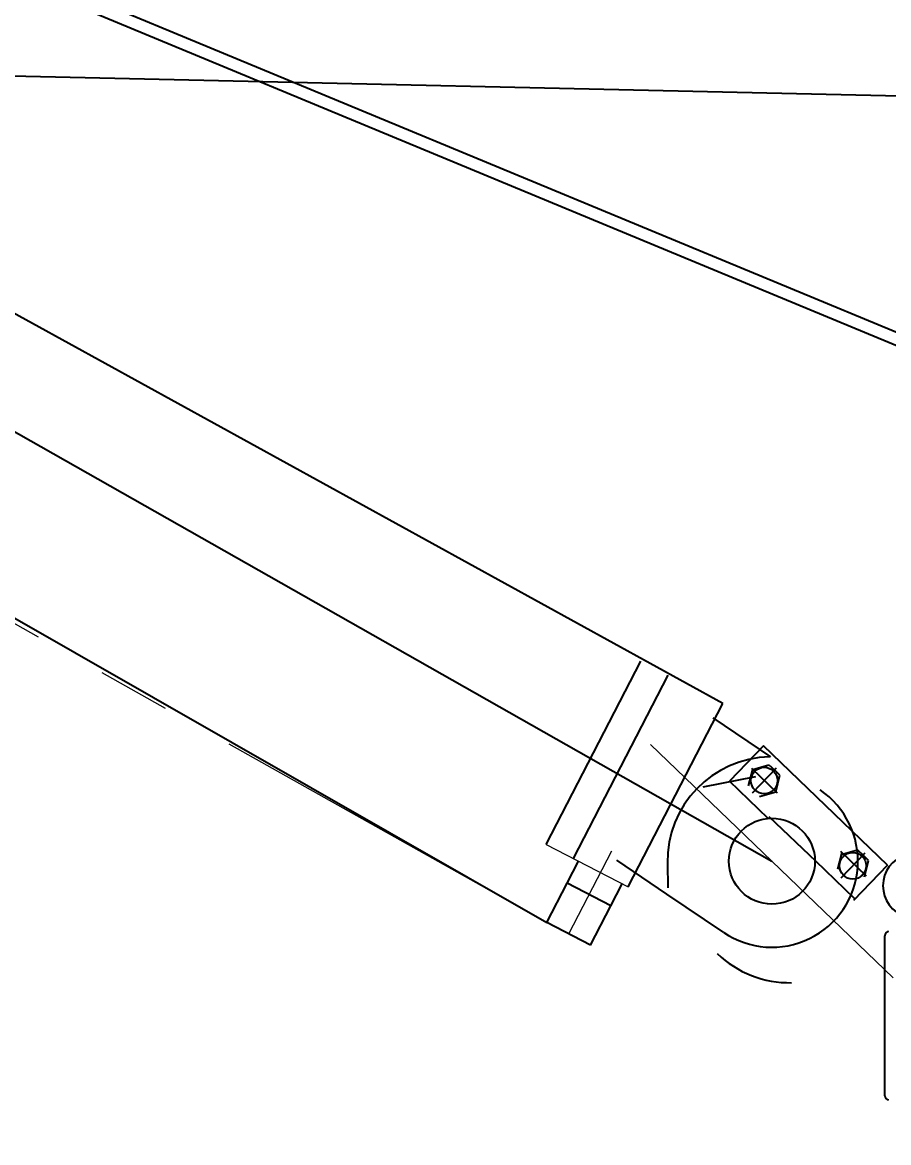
# Model space of a CAD drawing. Header units: millimetres. Extents: x -4 to 3776, y -4 to 4079.
# Drawn here: x 448.23 to 454.91, y 541.02 to 549.67 of the extents above; entities that cross this region are included whole.
import ezdxf
from ezdxf import colors
from ezdxf.entities.mleader import LeaderData, LeaderLine
from ezdxf.math import Vec2, Vec3

# ---------------------------------------------------------------- set-up
doc = ezdxf.new("R2010")
doc.units = ezdxf.units.MM
for name, pattern in [('CENTER', [2, 1.25, -0.25, 0.25, -0.25]), ('DASHED', [0.75, 0.5, -0.25]), ('PHANTOM2', [1.25, 0.625, -0.125, 0.125, -0.125, 0.125, -0.125])]:
    doc.linetypes.add(name, pattern=pattern)
for name, color, linetype in [('1轮廓实线层', 7, 'Continuous'), ('4虚线层', 6, 'DASHED'), ('BK_kedu', 255, 'Continuous')]:
    doc.layers.add(name, color=color, linetype=linetype)
doc.layers.add('3中心线层', color=2, linetype='CENTER', lineweight=13)
doc.layers.add('MODIFY_O_3', color=6, linetype='PHANTOM2', lineweight=13)
doc.styles.get("Standard").update_dxf_attribs({"font": 'arial.ttf'})

# ---------------------------------------------------------------- blocks, each defined once
blk = doc.blocks.new('cfd')
at = {"color": 7}
for p, q in [((-1187.7892, -184.869), (-1198.462, -184.7879)), ((-1187.8013, -184.89), (-1198.4621, -184.809)), ((-1188.1676, -185.5681), (-1191.9247, -185.1243)), ((-1192.3609, -185.2136), (-1187.9879, -185.7871)), ((-1192.0096, -185.5305), (-1188.3058, -186.0296)), ((-1188.3573, -185.9062), (-1188.325, -185.5537)), ((-1188.3049, -185.911), (-1188.2726, -185.5585)), ((-1188.2, -185.9206), (-1188.1676, -185.5681)), ((-1188.0567, -185.6218), (-1188.1737, -185.5969)), ((-1188.0756, -185.6091), (-1188.1069, -185.6874)), ((-1187.8016, -185.7186), (-1188.0756, -185.6091)), ((-1188.0215, -185.7215), (-1188.1069, -185.6874)), ((-1187.8016, -185.7186), (-1187.8329, -185.7969)), ((-1187.8329, -185.7931), (-1187.9183, -185.759)), ((-1188.1526, -185.8575), (-1188.136, -185.8963)), ((-1188.1336, -185.907), (-1188.2349, -185.8855)), ((-1188.2989, -185.9541), (-1188.295, -185.9119)), ((-1188.215, -185.9618), (-1188.2111, -185.9196)), ((-1188.3058, -186.0296), (-1188.2989, -185.9541)), ((-1188.215, -185.9618), (-1188.2989, -185.9541)), ((-1188.215, -185.9618), (-1188.2989, -185.9541)), ((-1188.2219, -186.0373), (-1188.215, -185.9618)), ((-1188.2219, -186.0373), (-1188.3058, -186.0296))]:
    blk.add_line(p, q, dxfattribs=at)
blk.add_circle((-1187.9879, -185.7871), 0.0737, dxfattribs=at)
for centre, start, end in [((-1187.9879, -185.7871), 113.1515, 203.1515), ((-1187.9488, -185.8028), 248.2125, 293.2125)]:
    blk.add_arc(centre, 0.1791, start, end, dxfattribs=at)
at = {"layer": '1轮廓实线层', "color": 7, "lineweight": 25}
for p, q in [((-1188.0777, -185.6536), (-1188.0548, -185.6356)), ((-1188.0548, -185.6356), (-1188.0427, -185.6404)), ((-1188.0735, -185.6825), (-1188.0777, -185.6536)), ((-1188.0306, -185.6452), (-1188.0427, -185.6404)), ((-1188.0265, -185.6741), (-1188.0306, -185.6452)), ((-1188.0494, -185.6922), (-1188.0265, -185.6741)), ((-1187.882, -185.7319), (-1187.8591, -185.7138)), ((-1187.8591, -185.7138), (-1187.847, -185.7186)), ((-1187.8779, -185.757), (-1187.882, -185.7281)), ((-1187.835, -185.7234), (-1187.847, -185.7186)), ((-1187.8308, -185.7523), (-1187.835, -185.7234))]:
    blk.add_line(p, q, dxfattribs=at)
for centre in [(-1188.0521, -185.6639), (-1187.8564, -185.7421)]:
    blk.add_circle(centre, 0.0228, dxfattribs=at)
at = {"layer": '3中心线层', "color": 7, "ltscale": 0.5}
for p, q in [((-1188.3058, -186.0296), (-1192.016, -185.5611)), ((-1188.256, -185.6799), (-1187.7198, -185.8943))]:
    blk.add_line(p, q, dxfattribs=at)
at = {"layer": '3中心线层', "color": 7, "lineweight": 25, "ltscale": 0.2}
for p, q in [((-1188.0411, -185.6363), (-1188.0631, -185.6915)), ((-1188.0804, -185.6526), (-1188.0238, -185.6752)), ((-1187.8454, -185.7145), (-1187.8674, -185.7697)), ((-1187.8281, -185.7496), (-1187.8847, -185.727))]:
    blk.add_line(p, q, dxfattribs=at)
at = {"layer": '3中心线层', "color": 7, "ltscale": 10}
blk.add_line((-1188.2639, -186.0334), (-1188.2492, -185.8739), dxfattribs=at)
at = {"layer": '4虚线层', "color": 7}
for p, q in [((-1188.0684, -185.6635), (-1188.1454, -185.7137)), ((-1188.0215, -185.7177), (-1187.9183, -185.759)), ((-1188.0185, -185.9314), (-1188.1336, -185.907))]:
    blk.add_line(p, q, dxfattribs=at)
blk.add_arc((-1187.9879, -185.7871), 0.1475, 258.0308, 78.0357, dxfattribs=at)
at = {"layer": 'MODIFY_O_3', "color": 7, "linetype": 'ByBlock', "ltscale": 1000}
blk.add_line((-1188.3573, -185.9062), (-1188.2, -185.9206), dxfattribs=at)
blk = doc.blocks.new('fds')
at = {"color": 6, "rotation": 337.9074874299324}
blk.add_blockref('cfd', (-17.7513, -460.083), dxfattribs=at)

msp = doc.modelspace()

# ---------------------------------------------------------------- linework, layer by layer
at = {"color": 4, "lineweight": 25}
msp.add_line((303.4468, 552.5103), (696.2784, 543.6695), dxfattribs=at)
at = {"color": 3, "ltscale": 0.1}
msp.add_line((454.8833, 541.3801), (454.8833, 542.6155), dxfattribs=at)
for centre, radius, start, end in [((455.1179, 543.0012), 0.249, 33.74899, 326.25101), ((454.9165, 542.6155), 0.0332, 96.37532, 180), ((454.9165, 541.3801), 0.0332, 180, 263.62468)]:
    msp.add_arc(centre, radius, start, end, dxfattribs=at)

# ---------------------------------------------------------------- block references
at = {"color": 6, "xscale": 4.501575, "yscale": 4.501575, "zscale": 4.501575}
msp.add_blockref('fds', (5803.637, 1377.8866), dxfattribs=at)

# ---------------------------------------------------------------- leaders
at = {"layer": 'BK_kedu'}
ml = msp.add_multileader_mtext('Standard', dxfattribs=at)
ml.set_content('', color=256)
ml.set_leader_properties()
ml.build(insert=Vec2(0, 0))
ml.multileader.update_dxf_attribs({"text_right_attachment_type": 6, "dogleg_length": 0.36, "arrow_head_size": 0.18})
ctx = ml.context
ctx.base_point, ctx.char_height, ctx.arrow_head_size, ctx.landing_gap_size, ctx.plane_origin = Vec3(3775.9986, 4079.3284), 0.18, 0.18, 0.09, Vec3(3774.6386, 4079.3284)
ctx.right_attachment = 6
notes = []
notes.append((ctx, [(0, (0, 0, 0), (0, 0), (1, 0), 1, [])]))
ctx.mtext.insert, ctx.mtext.flow_direction = Vec3(3776.0886, 4079.4184), 5
for ctx, leaders in notes:
    for number, flags, end, landing, length, lines in leaders:
        leader = LeaderData()
        leader.index, (leader.has_last_leader_line, leader.has_dogleg_vector, leader.attachment_direction) = number, flags
        leader.last_leader_point, leader.dogleg_vector, leader.dogleg_length = Vec3(end), Vec3(landing), length
        for number, points, colour, breaks in lines:
            line = LeaderLine()
            line.index, line.vertices, line.color, line.breaks = number, Vec3.list(points), colors.encode_raw_color(colour), breaks
            leader.lines.append(line)
        ctx.leaders.append(leader)

doc.saveas('drawing.dxf')
